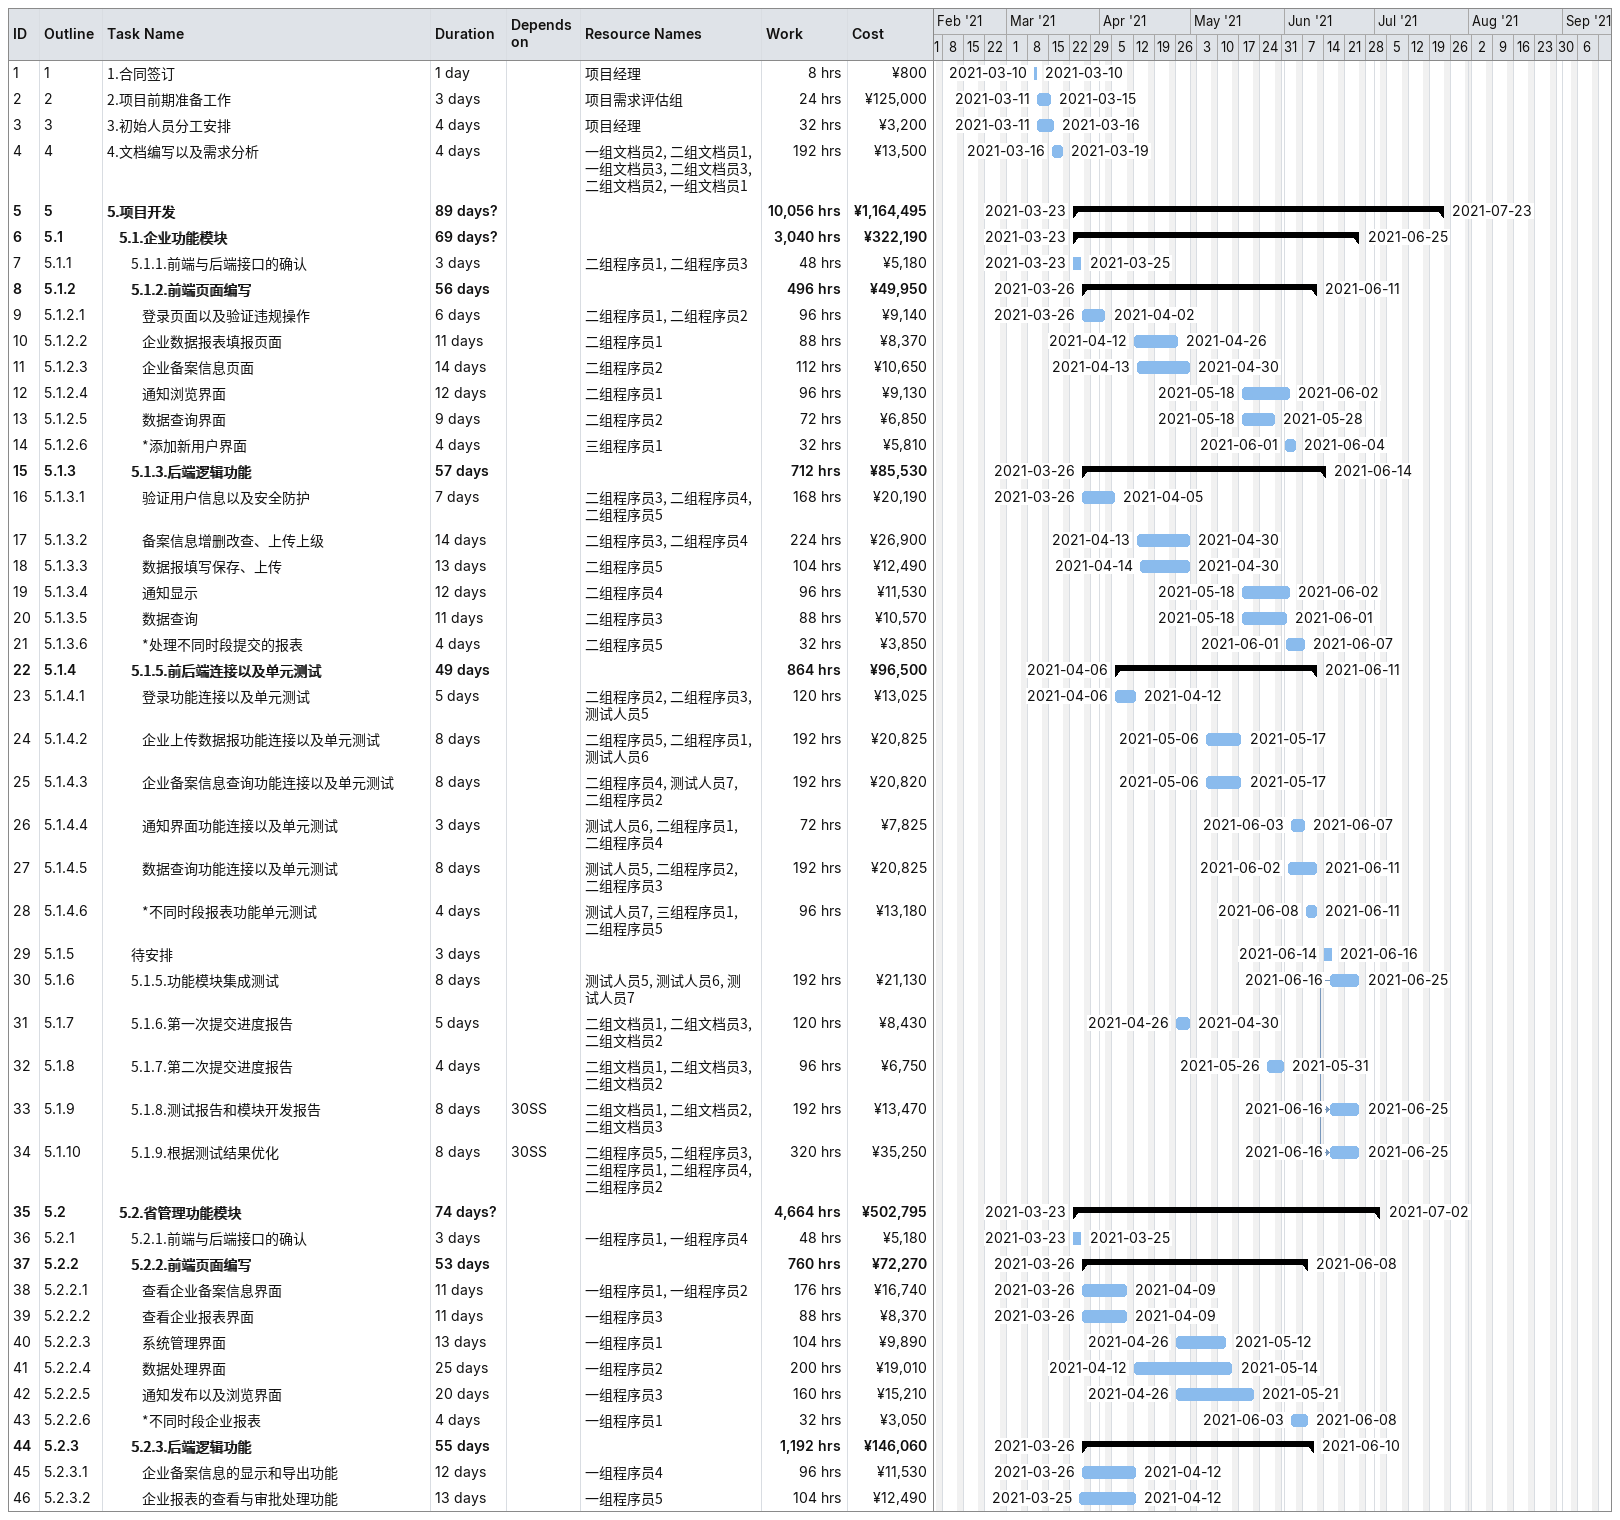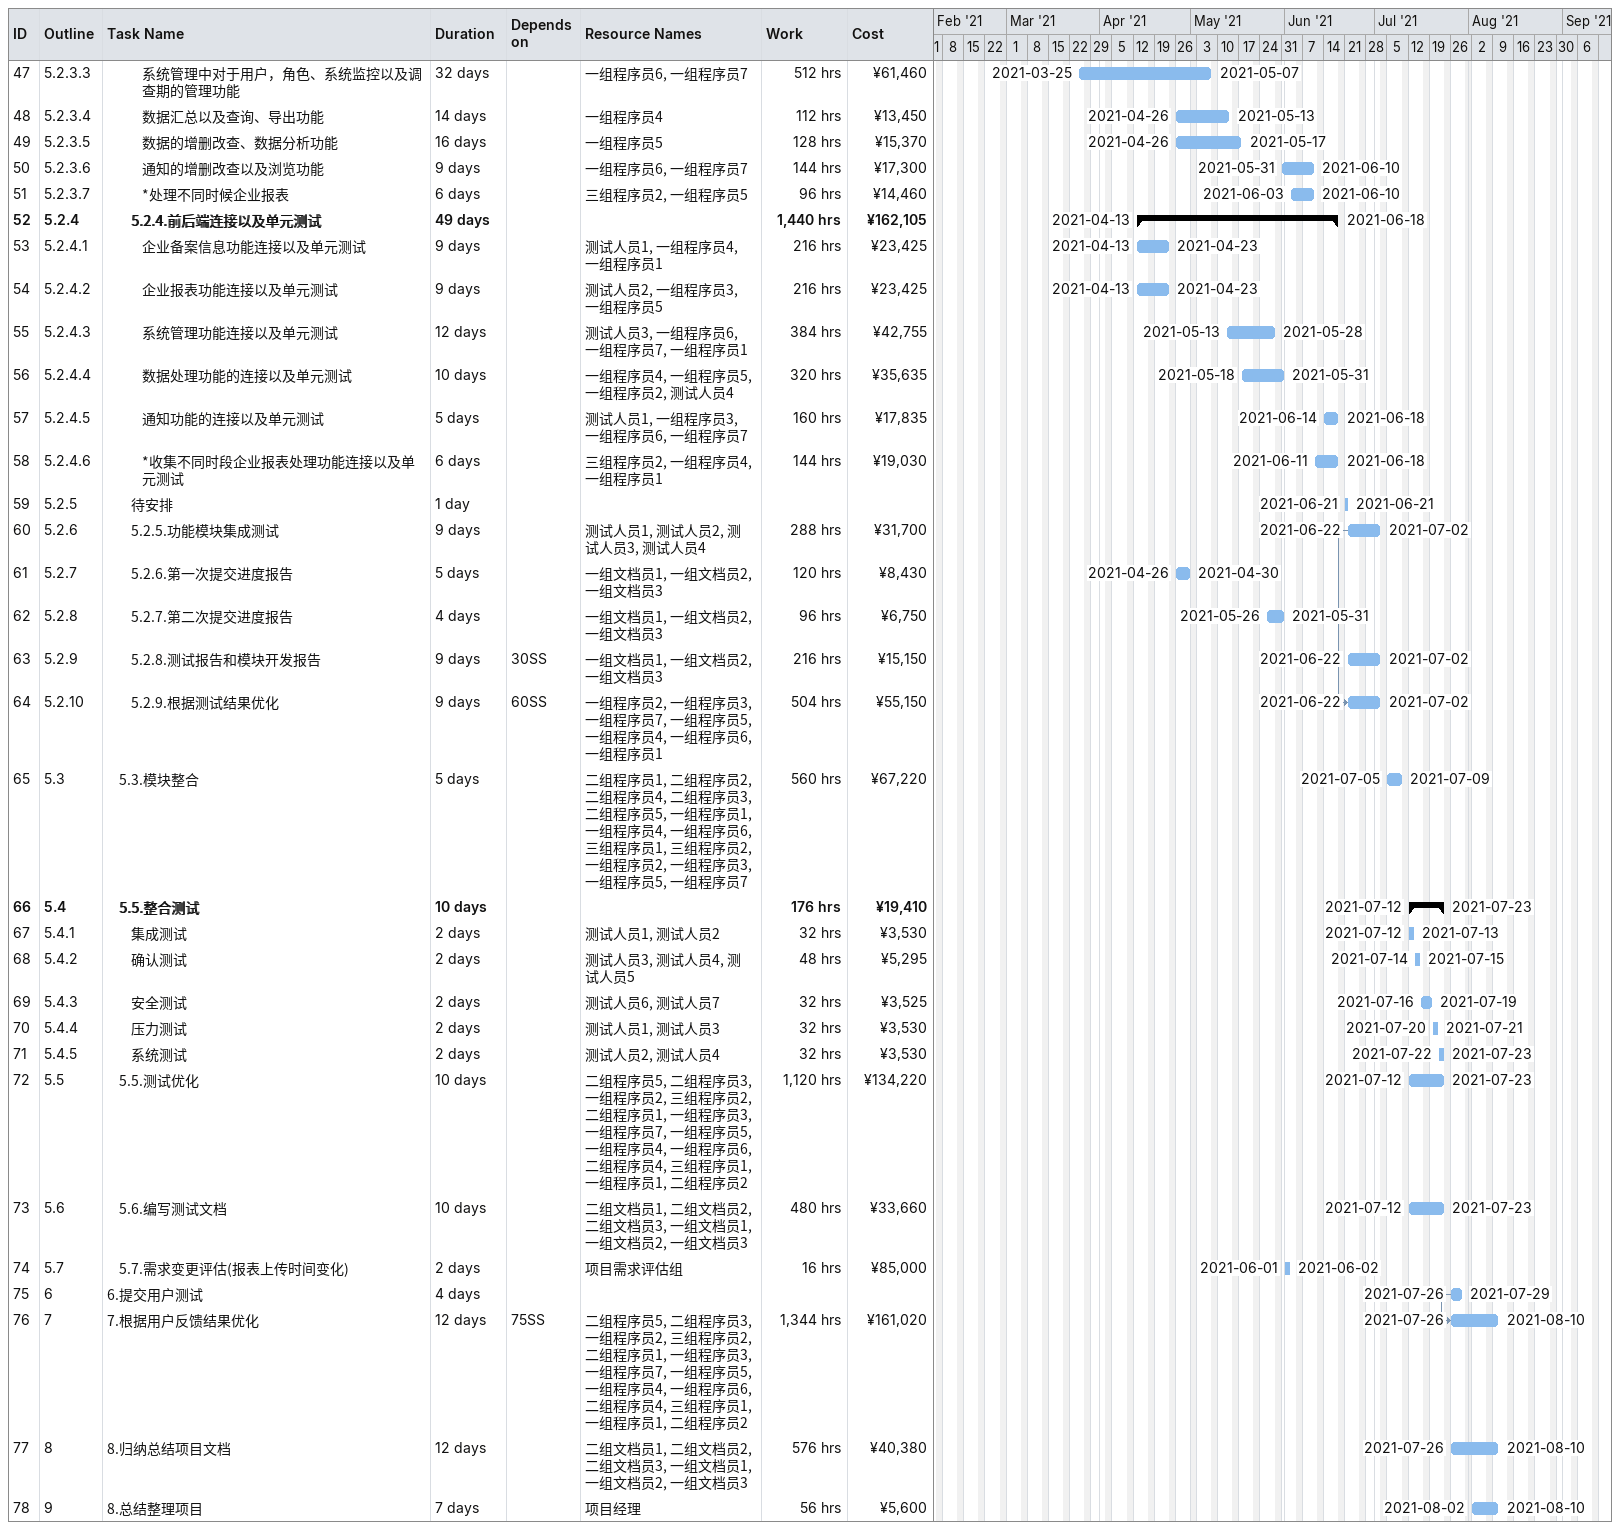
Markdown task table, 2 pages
| ID | WBS | Task | Duration | Start | Finish | Predecessors | Resources | Work (h) | Cost (¥) |
|---|---|---|---|---|---|---|---|---|---|
| 1 | 1 | 1.合同签订 | 1d | 2021-03-10 | 2021-03-10 |  | 项目经理 | 8 | 800 |
| 2 | 2 | 2.项目前期准备工作 | 3d | 2021-03-11 | 2021-03-15 |  | 项目需求评估组 | 24 | 125000 |
| 3 | 3 | 3.初始人员分工安排 | 4d | 2021-03-11 | 2021-03-16 |  | 项目经理 | 32 | 3200 |
| 4 | 4 | 4.文档编写以及需求分析 | 4d | 2021-03-16 | 2021-03-19 |  | 一组文档员2, 二组文档员1, 一组文档员3, 二组文档员3, 二组文档员2, 一组文档员1 | 192 | 13500 |
| 5 | 5 | **5.项目开发** | 89d? | 2021-03-23 | 2021-07-23 |  |  | 10056 | 1164495 |
| 6 | 5.1 | **5.1.企业功能模块** | 69d? | 2021-03-23 | 2021-06-25 |  |  | 3040 | 322190 |
| 7 | 5.1.1 | 5.1.1.前端与后端接口的确认 | 3d | 2021-03-23 | 2021-03-25 |  | 二组程序员1, 二组程序员3 | 48 | 5180 |
| 8 | 5.1.2 | **5.1.2.前端页面编写** | 56d | 2021-03-26 | 2021-06-11 |  |  | 496 | 49950 |
| 9 | 5.1.2.1 | 登录页面以及验证违规操作 | 6d | 2021-03-26 | 2021-04-02 |  | 二组程序员1, 二组程序员2 | 96 | 9140 |
| 10 | 5.1.2.2 | 企业数据报表填报页面 | 11d | 2021-04-12 | 2021-04-26 |  | 二组程序员1 | 88 | 8370 |
| 11 | 5.1.2.3 | 企业备案信息页面 | 14d | 2021-04-13 | 2021-04-30 |  | 二组程序员2 | 112 | 10650 |
| 12 | 5.1.2.4 | 通知浏览界面 | 12d | 2021-05-18 | 2021-06-02 |  | 二组程序员1 | 96 | 9130 |
| 13 | 5.1.2.5 | 数据查询界面 | 9d | 2021-05-18 | 2021-05-28 |  | 二组程序员2 | 72 | 6850 |
| 14 | 5.1.2.6 | *添加新用户界面 | 4d | 2021-06-01 | 2021-06-04 |  | 三组程序员1 | 32 | 5810 |
| 15 | 5.1.3 | **5.1.3.后端逻辑功能** | 57d | 2021-03-26 | 2021-06-14 |  |  | 712 | 85530 |
| 16 | 5.1.3.1 | 验证用户信息以及安全防护 | 7d | 2021-03-26 | 2021-04-05 |  | 二组程序员3, 二组程序员4, 二组程序员5 | 168 | 20190 |
| 17 | 5.1.3.2 | 备案信息增删改查、上传上级 | 14d | 2021-04-13 | 2021-04-30 |  | 二组程序员3, 二组程序员4 | 224 | 26900 |
| 18 | 5.1.3.3 | 数据报填写保存、上传 | 13d | 2021-04-14 | 2021-04-30 |  | 二组程序员5 | 104 | 12490 |
| 19 | 5.1.3.4 | 通知显示 | 12d | 2021-05-18 | 2021-06-02 |  | 二组程序员4 | 96 | 11530 |
| 20 | 5.1.3.5 | 数据查询 | 11d | 2021-05-18 | 2021-06-01 |  | 二组程序员3 | 88 | 10570 |
| 21 | 5.1.3.6 | *处理不同时段提交的报表 | 4d | 2021-06-01 | 2021-06-07 |  | 二组程序员5 | 32 | 3850 |
| 22 | 5.1.4 | **5.1.5.前后端连接以及单元测试** | 49d | 2021-04-06 | 2021-06-11 |  |  | 864 | 96500 |
| 23 | 5.1.4.1 | 登录功能连接以及单元测试 | 5d | 2021-04-06 | 2021-04-12 |  | 二组程序员2, 二组程序员3, 测试人员5 | 120 | 13025 |
| 24 | 5.1.4.2 | 企业上传数据报功能连接以及单元测试 | 8d | 2021-05-06 | 2021-05-17 |  | 二组程序员5, 二组程序员1, 测试人员6 | 192 | 20825 |
| 25 | 5.1.4.3 | 企业备案信息查询功能连接以及单元测试 | 8d | 2021-05-06 | 2021-05-17 |  | 二组程序员4, 测试人员7, 二组程序员2 | 192 | 20820 |
| 26 | 5.1.4.4 | 通知界面功能连接以及单元测试 | 3d | 2021-06-03 | 2021-06-07 |  | 测试人员6, 二组程序员1, 二组程序员4 | 72 | 7825 |
| 27 | 5.1.4.5 | 数据查询功能连接以及单元测试 | 8d | 2021-06-02 | 2021-06-11 |  | 测试人员5, 二组程序员2, 二组程序员3 | 192 | 20825 |
| 28 | 5.1.4.6 | *不同时段报表功能单元测试 | 4d | 2021-06-08 | 2021-06-11 |  | 测试人员7, 三组程序员1, 二组程序员5 | 96 | 13180 |
| 29 | 5.1.5 | 待安排 | 3d | 2021-06-14 | 2021-06-16 |  |  |  |  |
| 30 | 5.1.6 | 5.1.5.功能模块集成测试 | 8d | 2021-06-16 | 2021-06-25 |  | 测试人员5, 测试人员6, 测试人员7 | 192 | 21130 |
| 31 | 5.1.7 | 5.1.6.第一次提交进度报告 | 5d | 2021-04-26 | 2021-04-30 |  | 二组文档员1, 二组文档员3, 二组文档员2 | 120 | 8430 |
| 32 | 5.1.8 | 5.1.7.第二次提交进度报告 | 4d | 2021-05-26 | 2021-05-31 |  | 二组文档员1, 二组文档员3, 二组文档员2 | 96 | 6750 |
| 33 | 5.1.9 | 5.1.8.测试报告和模块开发报告 | 8d | 2021-06-16 | 2021-06-25 | 30SS | 二组文档员1, 二组文档员2, 二组文档员3 | 192 | 13470 |
| 34 | 5.1.10 | 5.1.9.根据测试结果优化 | 8d | 2021-06-16 | 2021-06-25 | 30SS | 二组程序员5, 二组程序员3, 二组程序员1, 二组程序员4, 二组程序员2 | 320 | 35250 |
| 35 | 5.2 | **5.2.省管理功能模块** | 74d? | 2021-03-23 | 2021-07-02 |  |  | 4664 | 502795 |
| 36 | 5.2.1 | 5.2.1.前端与后端接口的确认 | 3d | 2021-03-23 | 2021-03-25 |  | 一组程序员1, 一组程序员4 | 48 | 5180 |
| 37 | 5.2.2 | **5.2.2.前端页面编写** | 53d | 2021-03-26 | 2021-06-08 |  |  | 760 | 72270 |
| 38 | 5.2.2.1 | 查看企业备案信息界面 | 11d | 2021-03-26 | 2021-04-09 |  | 一组程序员1, 一组程序员2 | 176 | 16740 |
| 39 | 5.2.2.2 | 查看企业报表界面 | 11d | 2021-03-26 | 2021-04-09 |  | 一组程序员3 | 88 | 8370 |
| 40 | 5.2.2.3 | 系统管理界面 | 13d | 2021-04-26 | 2021-05-12 |  | 一组程序员1 | 104 | 9890 |
| 41 | 5.2.2.4 | 数据处理界面 | 25d | 2021-04-12 | 2021-05-14 |  | 一组程序员2 | 200 | 19010 |
| 42 | 5.2.2.5 | 通知发布以及浏览界面 | 20d | 2021-04-26 | 2021-05-21 |  | 一组程序员3 | 160 | 15210 |
| 43 | 5.2.2.6 | *不同时段企业报表 | 4d | 2021-06-03 | 2021-06-08 |  | 一组程序员1 | 32 | 3050 |
| 44 | 5.2.3 | **5.2.3.后端逻辑功能** | 55d | 2021-03-26 | 2021-06-10 |  |  | 1192 | 146060 |
| 45 | 5.2.3.1 | 企业备案信息的显示和导出功能 | 12d | 2021-03-26 | 2021-04-12 |  | 一组程序员4 | 96 | 11530 |
| 46 | 5.2.3.2 | 企业报表的查看与审批处理功能 | 13d | 2021-03-25 | 2021-04-12 |  | 一组程序员5 | 104 | 12490 |
| 47 | 5.2.3.3 | 系统管理中对于用户，角色、系统监控以及调查期的管理功能 | 32d | 2021-03-25 | 2021-05-07 |  | 一组程序员6, 一组程序员7 | 512 | 61460 |
| 48 | 5.2.3.4 | 数据汇总以及查询、导出功能 | 14d | 2021-04-26 | 2021-05-13 |  | 一组程序员4 | 112 | 13450 |
| 49 | 5.2.3.5 | 数据的增删改查、数据分析功能 | 16d | 2021-04-26 | 2021-05-17 |  | 一组程序员5 | 128 | 15370 |
| 50 | 5.2.3.6 | 通知的增删改查以及浏览功能 | 9d | 2021-05-31 | 2021-06-10 |  | 一组程序员6, 一组程序员7 | 144 | 17300 |
| 51 | 5.2.3.7 | *处理不同时候企业报表 | 6d | 2021-06-03 | 2021-06-10 |  | 三组程序员2, 一组程序员5 | 96 | 14460 |
| 52 | 5.2.4 | **5.2.4.前后端连接以及单元测试** | 49d | 2021-04-13 | 2021-06-18 |  |  | 1440 | 162105 |
| 53 | 5.2.4.1 | 企业备案信息功能连接以及单元测试 | 9d | 2021-04-13 | 2021-04-23 |  | 测试人员1, 一组程序员4, 一组程序员1 | 216 | 23425 |
| 54 | 5.2.4.2 | 企业报表功能连接以及单元测试 | 9d | 2021-04-13 | 2021-04-23 |  | 测试人员2, 一组程序员3, 一组程序员5 | 216 | 23425 |
| 55 | 5.2.4.3 | 系统管理功能连接以及单元测试 | 12d | 2021-05-13 | 2021-05-28 |  | 测试人员3, 一组程序员6, 一组程序员7, 一组程序员1 | 384 | 42755 |
| 56 | 5.2.4.4 | 数据处理功能的连接以及单元测试 | 10d | 2021-05-18 | 2021-05-31 |  | 一组程序员4, 一组程序员5, 一组程序员2, 测试人员4 | 320 | 35635 |
| 57 | 5.2.4.5 | 通知功能的连接以及单元测试 | 5d | 2021-06-14 | 2021-06-18 |  | 测试人员1, 一组程序员3, 一组程序员6, 一组程序员7 | 160 | 17835 |
| 58 | 5.2.4.6 | *收集不同时段企业报表处理功能连接以及单元测试 | 6d | 2021-06-11 | 2021-06-18 |  | 三组程序员2, 一组程序员4, 一组程序员1 | 144 | 19030 |
| 59 | 5.2.5 | 待安排 | 1d | 2021-06-21 | 2021-06-21 |  |  |  |  |
| 60 | 5.2.6 | 5.2.5.功能模块集成测试 | 9d | 2021-06-22 | 2021-07-02 |  | 测试人员1, 测试人员2, 测试人员3, 测试人员4 | 288 | 31700 |
| 61 | 5.2.7 | 5.2.6.第一次提交进度报告 | 5d | 2021-04-26 | 2021-04-30 |  | 一组文档员1, 一组文档员2, 一组文档员3 | 120 | 8430 |
| 62 | 5.2.8 | 5.2.7.第二次提交进度报告 | 4d | 2021-05-26 | 2021-05-31 |  | 一组文档员1, 一组文档员2, 一组文档员3 | 96 | 6750 |
| 63 | 5.2.9 | 5.2.8.测试报告和模块开发报告 | 9d | 2021-06-22 | 2021-07-02 | 30SS | 一组文档员1, 一组文档员2, 一组文档员3 | 216 | 15150 |
| 64 | 5.2.10 | 5.2.9.根据测试结果优化 | 9d | 2021-06-22 | 2021-07-02 | 60SS | 一组程序员2, 一组程序员3, 一组程序员7, 一组程序员5, 一组程序员4, 一组程序员6, 一组程序员1 | 504 | 55150 |
| 65 | 5.3 | 5.3.模块整合 | 5d | 2021-07-05 | 2021-07-09 |  | 二组程序员1, 二组程序员2, 二组程序员4, 二组程序员3, 二组程序员5, 一组程序员1, 一组程序员4, 一组程序员6, 三组程序员1, 三组程序员2, 一组程序员2, 一组程序员3, 一组程序员5, 一组程序员7 | 560 | 67220 |
| 66 | 5.4 | **5.5.整合测试** | 10d | 2021-07-12 | 2021-07-23 |  |  | 176 | 19410 |
| 67 | 5.4.1 | 集成测试 | 2d | 2021-07-12 | 2021-07-13 |  | 测试人员1, 测试人员2 | 32 | 3530 |
| 68 | 5.4.2 | 确认测试 | 2d | 2021-07-14 | 2021-07-15 |  | 测试人员3, 测试人员4, 测试人员5 | 48 | 5295 |
| 69 | 5.4.3 | 安全测试 | 2d | 2021-07-16 | 2021-07-19 |  | 测试人员6, 测试人员7 | 32 | 3525 |
| 70 | 5.4.4 | 压力测试 | 2d | 2021-07-20 | 2021-07-21 |  | 测试人员1, 测试人员3 | 32 | 3530 |
| 71 | 5.4.5 | 系统测试 | 2d | 2021-07-22 | 2021-07-23 |  | 测试人员2, 测试人员4 | 32 | 3530 |
| 72 | 5.5 | 5.5.测试优化 | 10d | 2021-07-12 | 2021-07-23 |  | 二组程序员5, 二组程序员3, 一组程序员2, 三组程序员2, 二组程序员1, 一组程序员3, 一组程序员7, 一组程序员5, 一组程序员4, 一组程序员6, 二组程序员4, 三组程序员1, 一组程序员1, 二组程序员2 | 1120 | 134220 |
| 73 | 5.6 | 5.6.编写测试文档 | 10d | 2021-07-12 | 2021-07-23 |  | 二组文档员1, 二组文档员2, 二组文档员3, 一组文档员1, 一组文档员2, 一组文档员3 | 480 | 33660 |
| 74 | 5.7 | 5.7.需求变更评估(报表上传时间变化) | 2d | 2021-06-01 | 2021-06-02 |  | 项目需求评估组 | 16 | 85000 |
| 75 | 6 | 6.提交用户测试 | 4d | 2021-07-26 | 2021-07-29 |  |  |  |  |
| 76 | 7 | 7.根据用户反馈结果优化 | 12d | 2021-07-26 | 2021-08-10 | 75SS | 二组程序员5, 二组程序员3, 一组程序员2, 三组程序员2, 二组程序员1, 一组程序员3, 一组程序员7, 一组程序员5, 一组程序员4, 一组程序员6, 二组程序员4, 三组程序员1, 一组程序员1, 二组程序员2 | 1344 | 161020 |
| 77 | 8 | 8.归纳总结项目文档 | 12d | 2021-07-26 | 2021-08-10 |  | 二组文档员1, 二组文档员2, 二组文档员3, 一组文档员1, 一组文档员2, 一组文档员3 | 576 | 40380 |
| 78 | 9 | 8.总结整理项目 | 7d | 2021-08-02 | 2021-08-10 |  | 项目经理 | 56 | 5600 |
